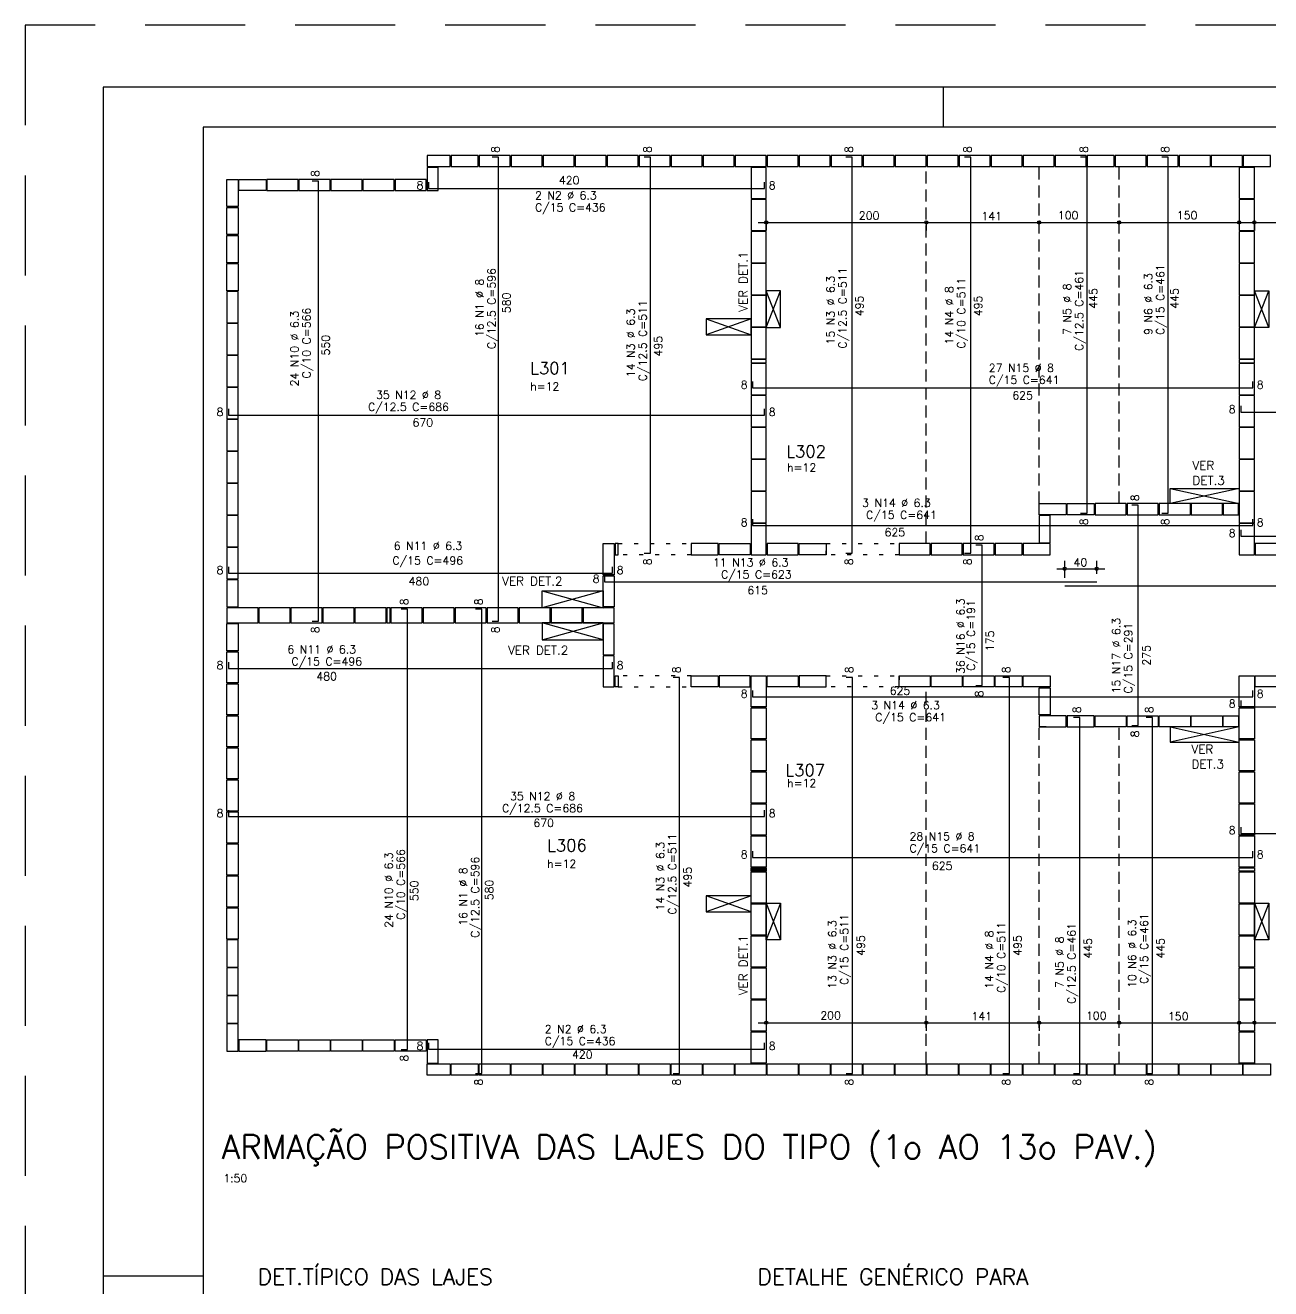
# Model space of a CAD drawing. Extents: x -1.9 to 86, y -1.6 to 60.9.
# Drawn here: x -1.95 to 29.18, y 29.38 to 60.95 of the extents above; entities that cross this region are included whole.
import ezdxf

# ---------------------------------------------------------------- set-up
doc = ezdxf.new("R2010")
doc.units = 0
doc.header["$MEASUREMENT"] = 0
for name, pattern in [('ESTILO_TQS_0001', [0.45, 0.3, -0.15]), ('ESTILO_TQS_0002', [0.4, 0.1, -0.3]), ('HIDDEN', [0.375, 0.25, -0.125])]:
    doc.linetypes.add(name, pattern=pattern)
doc.layers.get('0').update_dxf_attribs({"linetype": 'CONTINUOUS'})
doc.layers.get('Defpoints').update_dxf_attribs({"linetype": 'CONTINUOUS'})
for name, color, linetype in [('ARQ_FOLHA', 7, 'CONTINUOUS'), ('PENA_01', 1, 'CONTINUOUS'), ('PENA_02', 2, 'CONTINUOUS'), ('PENA_03', 3, 'CONTINUOUS'), ('PENA_05', 5, 'CONTINUOUS'), ('PENA_25', 210, 'CONTINUOUS')]:
    doc.layers.add(name, color=color, linetype=linetype)
doc.styles.get("Standard").update_dxf_attribs({"font": 'ROMANS.SHX'})

# ---------------------------------------------------------------- blocks, each defined once
blk = doc.blocks.new('FOLHA A1 - 841 X 594')
at = {"layer": 'ARQ_FOLHA', "color": 1}
for p, q in [((-631, 584), (-631, 594)), ((-816, 297), (-841, 297))]:
    blk.add_line(p, q, dxfattribs=at)
for points in [[(-841, 0), (0, 0), (0, 594), (-841, 594)], [(-816, 10), (-10, 10), (-10, 584), (-816, 584)]]:
    blk.add_lwpolyline(points, close=True, dxfattribs=at)
at = {"layer": 'Defpoints', "color": 8, "linetype": 'HIDDEN', "ltscale": 100}
blk.add_lwpolyline([(-860.5, 609.5), (-860.5, -15.5), (19.5, -15.5), (19.5, 609.5)], close=True, dxfattribs=at)
blk = doc.blocks.new('*U24')
blk.add_blockref('FOLHA A1 - 841 X 594', (0, 0))

msp = doc.modelspace()

# ---------------------------------------------------------------- linework, layer by layer
at = {"layer": 'PENA_01', "linetype": 'ESTILO_TQS_0001'}
for p, q in [((20.572, 47.996), (20.572, 57.416)), ((23.392, 48.996), (23.392, 57.416)), ((25.392, 48.996), (25.392, 57.416)), ((20.572, 34.996), (20.572, 44.416)), ((23.392, 34.996), (23.392, 43.416)), ((25.392, 34.996), (25.392, 43.416))]:
    msp.add_line(p, q, dxfattribs=at)
at = {"layer": 'PENA_01', "linetype": 'Continuous'}
for p, q in [((23.392, 56.207), (23.392, 56.222)), ((23.392, 56.207), (23.392, 56.222)), ((25.392, 56.151), (25.392, 56.222)), ((25.392, 56.151), (25.392, 56.222)), ((16.372, 56.022), (20.772, 56.022)), ((16.572, 56.006), (16.572, 55.822)), ((20.372, 56.022), (23.592, 56.022)), ((20.572, 55.983), (20.572, 55.822)), ((20.572, 55.983), (20.572, 55.822)), ((23.192, 56.022), (25.592, 56.022)), ((25.192, 56.022), (28.592, 56.022)), ((28.392, 56.006), (28.392, 55.822)), ((28.572, 56.022), (33.972, 56.022)), ((28.772, 56.006), (28.772, 55.822)), ((16.932, 53.396), (16.572, 54.316)), ((16.572, 53.396), (16.932, 54.316)), ((29.132, 53.396), (28.772, 54.316)), ((28.772, 53.396), (29.132, 54.316)), ((16.192, 53.616), (15.072, 53.216)), ((15.072, 53.616), (16.192, 53.216)), ((28.392, 49.376), (26.672, 48.996)), ((26.672, 49.376), (28.392, 48.996)), ((23.832, 47.369), (25.032, 47.369)), ((24.032, 47.139), (24.032, 47.569)), ((24.832, 47.239), (24.832, 47.569)), ((12.492, 46.816), (10.972, 46.396)), ((10.972, 46.816), (12.492, 46.396)), ((12.492, 45.596), (10.972, 46.016)), ((10.972, 45.596), (12.492, 46.016)), ((28.392, 43.416), (26.672, 43.036)), ((26.672, 43.416), (28.392, 43.036)), ((16.192, 39.196), (15.072, 38.796)), ((16.192, 38.796), (15.072, 39.196)), ((16.932, 39.016), (16.572, 38.096)), ((16.572, 39.016), (16.932, 38.096)), ((29.132, 39.016), (28.772, 38.096)), ((28.772, 39.016), (29.132, 38.096)), ((28.772, 36.396), (28.772, 35.827)), ((16.372, 36.027), (20.772, 36.027)), ((16.572, 36.006), (16.572, 35.827)), ((20.372, 36.027), (23.592, 36.027)), ((23.192, 36.027), (25.592, 36.027)), ((25.192, 36.027), (28.592, 36.027)), ((25.392, 36.199), (25.392, 36.227)), ((25.392, 36.199), (25.392, 36.227)), ((28.392, 36.006), (28.392, 35.827)), ((28.572, 36.027), (33.972, 36.027)), ((20.572, 35.985), (20.572, 35.827)), ((20.572, 35.985), (20.572, 35.827)), ((23.392, 35.976), (23.392, 35.827)), ((23.392, 35.976), (23.392, 35.827))]:
    msp.add_line(p, q, dxfattribs=at)
for points in [[(8.092, 57.416), (8.672, 57.416), (8.672, 57.696), (8.092, 57.696), (8.092, 57.416)], [(8.692, 57.416), (9.372, 57.416), (9.372, 57.696), (8.692, 57.696), (8.692, 57.416)], [(9.392, 57.416), (10.172, 57.416), (10.172, 57.696), (9.392, 57.696), (9.392, 57.416)], [(10.192, 57.416), (10.972, 57.416), (10.972, 57.696), (10.192, 57.696), (10.192, 57.416)], [(10.992, 57.416), (11.772, 57.416), (11.772, 57.696), (10.992, 57.696), (10.992, 57.416)], [(11.792, 57.416), (12.572, 57.416), (12.572, 57.696), (11.792, 57.696), (11.792, 57.416)], [(12.592, 57.416), (13.372, 57.416), (13.372, 57.696), (12.592, 57.696), (12.592, 57.416)], [(13.392, 57.416), (14.172, 57.416), (14.172, 57.696), (13.392, 57.696), (13.392, 57.416)], [(14.192, 57.416), (14.972, 57.416), (14.972, 57.696), (14.192, 57.696), (14.192, 57.416)], [(14.992, 57.416), (15.772, 57.416), (15.772, 57.696), (14.992, 57.696), (14.992, 57.416)], [(15.792, 57.416), (16.572, 57.416), (16.572, 57.696), (15.792, 57.696), (15.792, 57.416)], [(16.592, 57.416), (17.372, 57.416), (17.372, 57.696), (16.592, 57.696), (16.592, 57.416)], [(17.392, 57.416), (18.172, 57.416), (18.172, 57.696), (17.392, 57.696), (17.392, 57.416)], [(18.192, 57.416), (18.972, 57.416), (18.972, 57.696), (18.192, 57.696), (18.192, 57.416)], [(18.992, 57.416), (19.772, 57.416), (19.772, 57.696), (18.992, 57.696), (18.992, 57.416)], [(19.792, 57.416), (20.572, 57.416), (20.572, 57.696), (19.792, 57.696), (19.792, 57.416)], [(20.592, 57.416), (21.372, 57.416), (21.372, 57.696), (20.592, 57.696), (20.592, 57.416)], [(21.392, 57.416), (22.172, 57.416), (22.172, 57.696), (21.392, 57.696), (21.392, 57.416)], [(22.192, 57.416), (22.972, 57.416), (22.972, 57.696), (22.192, 57.696), (22.192, 57.416)], [(22.992, 57.416), (23.772, 57.416), (23.772, 57.696), (22.992, 57.696), (22.992, 57.416)], [(23.792, 57.416), (24.572, 57.416), (24.572, 57.696), (23.792, 57.696), (23.792, 57.416)], [(24.592, 57.416), (25.272, 57.416), (25.272, 57.696), (24.592, 57.696), (24.592, 57.416)], [(25.292, 57.416), (26.072, 57.416), (26.072, 57.696), (25.292, 57.696), (25.292, 57.416)], [(26.092, 57.416), (26.872, 57.416), (26.872, 57.696), (26.092, 57.696), (26.092, 57.416)], [(26.892, 57.416), (27.672, 57.416), (27.672, 57.696), (26.892, 57.696), (26.892, 57.416)], [(27.692, 57.416), (28.472, 57.416), (28.472, 57.696), (27.692, 57.696), (27.692, 57.416)], [(28.492, 57.416), (29.172, 57.416), (29.172, 57.696), (28.492, 57.696), (28.492, 57.416)], [(8.092, 57.396), (8.092, 56.816), (8.372, 56.816), (8.372, 57.396), (8.092, 57.396)], [(16.192, 57.396), (16.192, 56.616), (16.572, 56.616), (16.572, 57.396), (16.192, 57.396)], [(28.392, 57.396), (28.392, 56.616), (28.772, 56.616), (28.772, 57.396), (28.392, 57.396)], [(3.372, 57.096), (3.372, 56.416), (3.092, 56.416), (3.092, 57.096), (3.372, 57.096)], [(4.072, 56.816), (3.392, 56.816), (3.392, 57.096), (4.072, 57.096), (4.072, 56.816)], [(4.092, 56.816), (4.872, 56.816), (4.872, 57.096), (4.092, 57.096), (4.092, 56.816)], [(4.892, 56.816), (5.672, 56.816), (5.672, 57.096), (4.892, 57.096), (4.892, 56.816)], [(5.692, 56.816), (6.472, 56.816), (6.472, 57.096), (5.692, 57.096), (5.692, 56.816)], [(6.492, 56.816), (7.272, 56.816), (7.272, 57.096), (6.492, 57.096), (6.492, 56.816)], [(7.292, 56.816), (8.072, 56.816), (8.072, 57.096), (7.292, 57.096), (7.292, 56.816)], [(16.192, 56.596), (16.192, 55.816), (16.572, 55.816), (16.572, 56.596), (16.192, 56.596)], [(28.392, 56.596), (28.392, 55.816), (28.772, 55.816), (28.772, 56.596), (28.392, 56.596)], [(3.372, 56.396), (3.372, 55.716), (3.092, 55.716), (3.092, 56.396), (3.372, 56.396)], [(3.372, 55.696), (3.372, 55.016), (3.092, 55.016), (3.092, 55.696), (3.372, 55.696)], [(16.192, 55.796), (16.192, 55.016), (16.572, 55.016), (16.572, 55.796), (16.192, 55.796)], [(28.392, 55.796), (28.392, 55.016), (28.772, 55.016), (28.772, 55.796), (28.392, 55.796)], [(3.372, 54.996), (3.372, 54.316), (3.092, 54.316), (3.092, 54.996), (3.372, 54.996)], [(16.192, 54.996), (16.192, 54.216), (16.572, 54.216), (16.572, 54.996), (16.192, 54.996)], [(28.392, 54.996), (28.392, 54.216), (28.772, 54.216), (28.772, 54.996), (28.392, 54.996)], [(3.092, 54.296), (3.092, 53.516), (3.372, 53.516), (3.372, 54.296), (3.092, 54.296)], [(16.572, 53.396), (16.932, 53.396), (16.932, 54.316), (16.572, 54.316), (16.572, 53.396)], [(28.772, 54.316), (29.132, 54.316), (29.132, 53.396), (28.772, 53.396), (28.772, 54.316)], [(16.192, 54.196), (16.192, 53.416), (16.572, 53.416), (16.572, 54.196), (16.192, 54.196)], [(28.392, 54.196), (28.392, 53.416), (28.772, 53.416), (28.772, 54.196), (28.392, 54.196)], [(3.092, 53.496), (3.092, 52.716), (3.372, 52.716), (3.372, 53.496), (3.092, 53.496)], [(15.072, 53.616), (15.072, 53.216), (16.192, 53.216), (16.192, 53.616), (15.072, 53.616)], [(16.192, 53.396), (16.192, 52.616), (16.572, 52.616), (16.572, 53.396), (16.192, 53.396)], [(28.392, 53.396), (28.392, 52.616), (28.772, 52.616), (28.772, 53.396), (28.392, 53.396)], [(3.092, 52.696), (3.092, 51.916), (3.372, 51.916), (3.372, 52.696), (3.092, 52.696)], [(16.572, 52.516), (16.572, 52.596), (16.192, 52.596), (16.192, 52.516), (16.572, 52.516)], [(16.192, 52.496), (16.192, 51.716), (16.572, 51.716), (16.572, 52.496), (16.192, 52.496)], [(28.772, 52.516), (28.772, 52.596), (28.392, 52.596), (28.392, 52.516), (28.772, 52.516)], [(28.392, 52.496), (28.392, 51.716), (28.772, 51.716), (28.772, 52.496), (28.392, 52.496)], [(3.092, 51.896), (3.092, 51.116), (3.372, 51.116), (3.372, 51.896), (3.092, 51.896)], [(16.192, 51.696), (16.192, 50.916), (16.572, 50.916), (16.572, 51.696), (16.192, 51.696)], [(28.392, 51.696), (28.392, 50.916), (28.772, 50.916), (28.772, 51.696), (28.392, 51.696)], [(3.092, 51.096), (3.092, 50.316), (3.372, 50.316), (3.372, 51.096), (3.092, 51.096)], [(16.192, 50.896), (16.192, 50.116), (16.572, 50.116), (16.572, 50.896), (16.192, 50.896)], [(28.392, 50.896), (28.392, 50.116), (28.772, 50.116), (28.772, 50.896), (28.392, 50.896)], [(3.092, 50.296), (3.092, 49.516), (3.372, 49.516), (3.372, 50.296), (3.092, 50.296)], [(16.192, 50.096), (16.192, 49.316), (16.572, 49.316), (16.572, 50.096), (16.192, 50.096)], [(28.392, 50.096), (28.392, 49.316), (28.772, 49.316), (28.772, 50.096), (28.392, 50.096)], [(3.092, 49.496), (3.092, 48.716), (3.372, 48.716), (3.372, 49.496), (3.092, 49.496)], [(16.192, 49.296), (16.192, 48.516), (16.572, 48.516), (16.572, 49.296), (16.192, 49.296)], [(26.672, 48.996), (26.672, 49.376), (28.392, 49.376), (28.392, 48.996), (26.672, 48.996)], [(28.392, 49.296), (28.392, 48.516), (28.772, 48.516), (28.772, 49.296), (28.392, 49.296)], [(23.392, 48.996), (24.072, 48.996), (24.072, 48.716), (23.392, 48.716), (23.392, 48.996)], [(24.092, 48.996), (24.772, 48.996), (24.772, 48.716), (24.092, 48.716), (24.092, 48.996)], [(25.572, 48.996), (24.792, 48.996), (24.792, 48.716), (25.572, 48.716), (25.572, 48.996)], [(26.372, 48.996), (25.592, 48.996), (25.592, 48.716), (26.372, 48.716), (26.372, 48.996)], [(27.172, 48.996), (26.392, 48.996), (26.392, 48.716), (27.172, 48.716), (27.172, 48.996)], [(27.972, 48.996), (27.192, 48.996), (27.192, 48.716), (27.972, 48.716), (27.972, 48.996)], [(27.992, 48.716), (28.372, 48.716), (28.372, 48.996), (27.992, 48.996), (27.992, 48.716)], [(3.092, 48.696), (3.092, 47.916), (3.372, 47.916), (3.372, 48.696), (3.092, 48.696)], [(23.392, 48.696), (23.392, 48.016), (23.672, 48.016), (23.672, 48.696), (23.392, 48.696)], [(16.192, 48.496), (16.192, 47.716), (16.572, 47.716), (16.572, 48.496), (16.192, 48.496)], [(28.392, 48.496), (28.392, 47.716), (28.772, 47.716), (28.772, 48.496), (28.392, 48.496)], [(12.492, 47.216), (12.492, 47.996), (12.772, 47.996), (12.772, 47.216), (12.492, 47.216)], [(12.792, 47.716), (12.872, 47.716), (12.872, 47.996), (12.792, 47.996), (12.792, 47.716)], [(15.372, 47.996), (14.692, 47.996), (14.692, 47.716), (15.372, 47.716), (15.372, 47.996)], [(15.392, 47.996), (16.172, 47.996), (16.172, 47.716), (15.392, 47.716), (15.392, 47.996)], [(17.372, 47.996), (16.592, 47.996), (16.592, 47.716), (17.372, 47.716), (17.372, 47.996)], [(17.392, 47.996), (18.072, 47.996), (18.072, 47.716), (17.392, 47.716), (17.392, 47.996)], [(20.672, 47.996), (19.892, 47.996), (19.892, 47.716), (20.672, 47.716), (20.672, 47.996)], [(21.472, 47.996), (20.692, 47.996), (20.692, 47.716), (21.472, 47.716), (21.472, 47.996)], [(22.272, 47.996), (21.492, 47.996), (21.492, 47.716), (22.272, 47.716), (22.272, 47.996)], [(22.972, 47.996), (22.292, 47.996), (22.292, 47.716), (22.972, 47.716), (22.972, 47.996)], [(23.672, 47.996), (22.992, 47.996), (22.992, 47.716), (23.672, 47.716), (23.672, 47.996)], [(29.572, 47.996), (28.792, 47.996), (28.792, 47.716), (29.572, 47.716), (29.572, 47.996)], [(3.092, 47.896), (3.092, 47.116), (3.372, 47.116), (3.372, 47.896), (3.092, 47.896)], [(3.092, 47.096), (3.092, 46.416), (3.372, 46.416), (3.372, 47.096), (3.092, 47.096)], [(12.492, 46.416), (12.492, 47.196), (12.772, 47.196), (12.772, 46.416), (12.492, 46.416)], [(10.972, 46.396), (10.972, 46.816), (12.492, 46.816), (12.492, 46.396), (10.972, 46.396)], [(3.092, 46.016), (3.872, 46.016), (3.872, 46.396), (3.092, 46.396), (3.092, 46.016)], [(3.892, 46.016), (4.672, 46.016), (4.672, 46.396), (3.892, 46.396), (3.892, 46.016)], [(4.692, 46.016), (5.472, 46.016), (5.472, 46.396), (4.692, 46.396), (4.692, 46.016)], [(5.492, 46.016), (6.272, 46.016), (6.272, 46.396), (5.492, 46.396), (5.492, 46.016)], [(6.292, 46.016), (7.072, 46.016), (7.072, 46.396), (6.292, 46.396), (6.292, 46.016)], [(7.172, 46.396), (7.092, 46.396), (7.092, 46.016), (7.172, 46.016), (7.172, 46.396)], [(7.192, 46.016), (7.972, 46.016), (7.972, 46.396), (7.192, 46.396), (7.192, 46.016)], [(7.992, 46.016), (8.772, 46.016), (8.772, 46.396), (7.992, 46.396), (7.992, 46.016)], [(8.792, 46.016), (9.572, 46.016), (9.572, 46.396), (8.792, 46.396), (8.792, 46.016)], [(9.592, 46.016), (10.372, 46.016), (10.372, 46.396), (9.592, 46.396), (9.592, 46.016)], [(10.392, 46.016), (11.172, 46.016), (11.172, 46.396), (10.392, 46.396), (10.392, 46.016)], [(11.192, 46.016), (11.972, 46.016), (11.972, 46.396), (11.192, 46.396), (11.192, 46.016)], [(11.992, 46.016), (12.772, 46.016), (12.772, 46.396), (11.992, 46.396), (11.992, 46.016)], [(3.092, 45.317), (3.092, 45.997), (3.372, 45.997), (3.372, 45.317), (3.092, 45.317)], [(10.972, 46.016), (10.972, 45.596), (12.492, 45.596), (12.492, 46.016), (10.972, 46.016)], [(12.492, 45.996), (12.492, 45.216), (12.772, 45.216), (12.772, 45.996), (12.492, 45.996)], [(3.092, 44.516), (3.092, 45.296), (3.372, 45.296), (3.372, 44.516), (3.092, 44.516)], [(12.492, 45.196), (12.492, 44.416), (12.772, 44.416), (12.772, 45.196), (12.492, 45.196)], [(12.792, 44.696), (12.872, 44.696), (12.872, 44.416), (12.792, 44.416), (12.792, 44.696)], [(15.372, 44.416), (14.692, 44.416), (14.692, 44.696), (15.372, 44.696), (15.372, 44.416)], [(15.392, 44.416), (16.172, 44.416), (16.172, 44.696), (15.392, 44.696), (15.392, 44.416)], [(16.192, 43.916), (16.192, 44.696), (16.572, 44.696), (16.572, 43.916), (16.192, 43.916)], [(17.372, 44.416), (16.592, 44.416), (16.592, 44.696), (17.372, 44.696), (17.372, 44.416)], [(17.392, 44.416), (18.072, 44.416), (18.072, 44.696), (17.392, 44.696), (17.392, 44.416)], [(20.672, 44.416), (19.892, 44.416), (19.892, 44.696), (20.672, 44.696), (20.672, 44.416)], [(21.472, 44.416), (20.692, 44.416), (20.692, 44.696), (21.472, 44.696), (21.472, 44.416)], [(22.272, 44.416), (21.492, 44.416), (21.492, 44.696), (22.272, 44.696), (22.272, 44.416)], [(22.972, 44.416), (22.292, 44.416), (22.292, 44.696), (22.972, 44.696), (22.972, 44.416)], [(23.672, 44.416), (22.992, 44.416), (22.992, 44.696), (23.672, 44.696), (23.672, 44.416)], [(28.392, 43.916), (28.392, 44.696), (28.772, 44.696), (28.772, 43.916), (28.392, 43.916)], [(29.572, 44.416), (28.792, 44.416), (28.792, 44.696), (29.572, 44.696), (29.572, 44.416)], [(3.092, 43.716), (3.092, 44.496), (3.372, 44.496), (3.372, 43.716), (3.092, 43.716)], [(23.392, 43.716), (23.392, 44.396), (23.672, 44.396), (23.672, 43.716), (23.392, 43.716)], [(16.192, 43.116), (16.192, 43.896), (16.572, 43.896), (16.572, 43.116), (16.192, 43.116)], [(28.392, 43.116), (28.392, 43.896), (28.772, 43.896), (28.772, 43.116), (28.392, 43.116)], [(3.092, 42.916), (3.092, 43.696), (3.372, 43.696), (3.372, 42.916), (3.092, 42.916)], [(23.392, 43.416), (24.072, 43.416), (24.072, 43.696), (23.392, 43.696), (23.392, 43.416)], [(24.092, 43.416), (24.772, 43.416), (24.772, 43.696), (24.092, 43.696), (24.092, 43.416)], [(25.572, 43.416), (24.792, 43.416), (24.792, 43.696), (25.572, 43.696), (25.572, 43.416)], [(26.372, 43.416), (25.592, 43.416), (25.592, 43.696), (26.372, 43.696), (26.372, 43.416)], [(27.172, 43.416), (26.392, 43.416), (26.392, 43.696), (27.172, 43.696), (27.172, 43.416)], [(27.972, 43.416), (27.192, 43.416), (27.192, 43.696), (27.972, 43.696), (27.972, 43.416)], [(27.992, 43.696), (28.372, 43.696), (28.372, 43.416), (27.992, 43.416), (27.992, 43.696)], [(26.672, 43.416), (26.672, 43.036), (28.392, 43.036), (28.392, 43.416), (26.672, 43.416)], [(16.192, 42.316), (16.192, 43.096), (16.572, 43.096), (16.572, 42.316), (16.192, 42.316)], [(28.392, 42.316), (28.392, 43.096), (28.772, 43.096), (28.772, 42.316), (28.392, 42.316)], [(3.092, 42.116), (3.092, 42.896), (3.372, 42.896), (3.372, 42.116), (3.092, 42.116)], [(3.092, 41.316), (3.092, 42.096), (3.372, 42.096), (3.372, 41.316), (3.092, 41.316)], [(16.192, 41.516), (16.192, 42.296), (16.572, 42.296), (16.572, 41.516), (16.192, 41.516)], [(28.392, 41.516), (28.392, 42.296), (28.772, 42.296), (28.772, 41.516), (28.392, 41.516)], [(16.192, 40.716), (16.192, 41.496), (16.572, 41.496), (16.572, 40.716), (16.192, 40.716)], [(28.392, 40.716), (28.392, 41.496), (28.772, 41.496), (28.772, 40.716), (28.392, 40.716)], [(3.092, 40.516), (3.092, 41.296), (3.372, 41.296), (3.372, 40.516), (3.092, 40.516)], [(3.092, 39.716), (3.092, 40.496), (3.372, 40.496), (3.372, 39.716), (3.092, 39.716)], [(16.192, 39.916), (16.192, 40.696), (16.572, 40.696), (16.572, 39.916), (16.192, 39.916)], [(28.392, 39.916), (28.392, 40.696), (28.772, 40.696), (28.772, 39.916), (28.392, 39.916)], [(16.572, 39.896), (16.572, 39.816), (16.192, 39.816), (16.192, 39.896), (16.572, 39.896)], [(16.192, 39.016), (16.192, 39.796), (16.572, 39.796), (16.572, 39.016), (16.192, 39.016)], [(28.772, 39.896), (28.772, 39.816), (28.392, 39.816), (28.392, 39.896), (28.772, 39.896)], [(28.392, 39.016), (28.392, 39.796), (28.772, 39.796), (28.772, 39.016), (28.392, 39.016)], [(3.092, 38.916), (3.092, 39.696), (3.372, 39.696), (3.372, 38.916), (3.092, 38.916)], [(15.072, 39.196), (15.072, 38.796), (16.192, 38.796), (16.192, 39.196), (15.072, 39.196)], [(3.092, 38.116), (3.092, 38.896), (3.372, 38.896), (3.372, 38.116), (3.092, 38.116)], [(16.192, 38.216), (16.192, 38.996), (16.572, 38.996), (16.572, 38.216), (16.192, 38.216)], [(16.572, 39.016), (16.932, 39.016), (16.932, 38.096), (16.572, 38.096), (16.572, 39.016)], [(28.392, 38.216), (28.392, 38.996), (28.772, 38.996), (28.772, 38.216), (28.392, 38.216)], [(28.772, 39.016), (29.132, 39.016), (29.132, 38.096), (28.772, 38.096), (28.772, 39.016)], [(16.192, 37.416), (16.192, 38.196), (16.572, 38.196), (16.572, 37.416), (16.192, 37.416)], [(28.392, 37.416), (28.392, 38.196), (28.772, 38.196), (28.772, 37.416), (28.392, 37.416)], [(3.372, 37.416), (3.372, 38.096), (3.092, 38.096), (3.092, 37.416), (3.372, 37.416)], [(3.372, 36.716), (3.372, 37.396), (3.092, 37.396), (3.092, 36.716), (3.372, 36.716)], [(16.192, 36.616), (16.192, 37.396), (16.572, 37.396), (16.572, 36.616), (16.192, 36.616)], [(28.392, 36.616), (28.392, 37.396), (28.772, 37.396), (28.772, 36.616), (28.392, 36.616)], [(3.372, 36.016), (3.372, 36.696), (3.092, 36.696), (3.092, 36.016), (3.372, 36.016)], [(16.192, 35.816), (16.192, 36.596), (16.572, 36.596), (16.572, 35.816), (16.192, 35.816)], [(28.392, 35.816), (28.392, 36.596), (28.772, 36.596), (28.772, 35.816), (28.392, 35.816)], [(3.372, 35.316), (3.372, 35.996), (3.092, 35.996), (3.092, 35.316), (3.372, 35.316)], [(16.192, 35.016), (16.192, 35.796), (16.572, 35.796), (16.572, 35.016), (16.192, 35.016)], [(28.392, 35.016), (28.392, 35.796), (28.772, 35.796), (28.772, 35.016), (28.392, 35.016)], [(4.072, 35.596), (3.392, 35.596), (3.392, 35.316), (4.072, 35.316), (4.072, 35.596)], [(4.092, 35.596), (4.872, 35.596), (4.872, 35.316), (4.092, 35.316), (4.092, 35.596)], [(4.892, 35.596), (5.672, 35.596), (5.672, 35.316), (4.892, 35.316), (4.892, 35.596)], [(5.692, 35.596), (6.472, 35.596), (6.472, 35.316), (5.692, 35.316), (5.692, 35.596)], [(6.492, 35.596), (7.272, 35.596), (7.272, 35.316), (6.492, 35.316), (6.492, 35.596)], [(7.292, 35.596), (8.072, 35.596), (8.072, 35.316), (7.292, 35.316), (7.292, 35.596)], [(8.092, 35.597), (8.092, 35.017), (8.372, 35.017), (8.372, 35.597), (8.092, 35.597)], [(8.092, 34.996), (8.672, 34.996), (8.672, 34.716), (8.092, 34.716), (8.092, 34.996)], [(8.692, 34.996), (9.372, 34.996), (9.372, 34.716), (8.692, 34.716), (8.692, 34.996)], [(9.392, 34.996), (10.172, 34.996), (10.172, 34.716), (9.392, 34.716), (9.392, 34.996)], [(10.192, 34.996), (10.972, 34.996), (10.972, 34.716), (10.192, 34.716), (10.192, 34.996)], [(10.992, 34.996), (11.772, 34.996), (11.772, 34.716), (10.992, 34.716), (10.992, 34.996)], [(11.792, 34.996), (12.572, 34.996), (12.572, 34.716), (11.792, 34.716), (11.792, 34.996)], [(12.592, 34.996), (13.372, 34.996), (13.372, 34.716), (12.592, 34.716), (12.592, 34.996)], [(13.392, 34.996), (14.172, 34.996), (14.172, 34.716), (13.392, 34.716), (13.392, 34.996)], [(14.192, 34.996), (14.972, 34.996), (14.972, 34.716), (14.192, 34.716), (14.192, 34.996)], [(14.992, 34.996), (15.772, 34.996), (15.772, 34.716), (14.992, 34.716), (14.992, 34.996)], [(15.792, 34.996), (16.572, 34.996), (16.572, 34.716), (15.792, 34.716), (15.792, 34.996)], [(16.592, 34.996), (17.372, 34.996), (17.372, 34.716), (16.592, 34.716), (16.592, 34.996)], [(17.392, 34.996), (18.172, 34.996), (18.172, 34.716), (17.392, 34.716), (17.392, 34.996)], [(18.192, 34.996), (18.972, 34.996), (18.972, 34.716), (18.192, 34.716), (18.192, 34.996)], [(18.992, 34.996), (19.772, 34.996), (19.772, 34.716), (18.992, 34.716), (18.992, 34.996)], [(19.792, 34.996), (20.572, 34.996), (20.572, 34.716), (19.792, 34.716), (19.792, 34.996)], [(20.592, 34.996), (21.372, 34.996), (21.372, 34.716), (20.592, 34.716), (20.592, 34.996)], [(21.392, 34.996), (22.172, 34.996), (22.172, 34.716), (21.392, 34.716), (21.392, 34.996)], [(22.192, 34.996), (22.972, 34.996), (22.972, 34.716), (22.192, 34.716), (22.192, 34.996)], [(22.992, 34.996), (23.772, 34.996), (23.772, 34.716), (22.992, 34.716), (22.992, 34.996)], [(23.792, 34.996), (24.572, 34.996), (24.572, 34.716), (23.792, 34.716), (23.792, 34.996)], [(24.592, 34.996), (25.272, 34.996), (25.272, 34.716), (24.592, 34.716), (24.592, 34.996)], [(25.292, 34.996), (26.072, 34.996), (26.072, 34.716), (25.292, 34.716), (25.292, 34.996)], [(26.092, 34.996), (26.872, 34.996), (26.872, 34.716), (26.092, 34.716), (26.092, 34.996)], [(26.892, 34.996), (27.672, 34.996), (27.672, 34.716), (26.892, 34.716), (26.892, 34.996)], [(27.692, 34.996), (28.472, 34.996), (28.472, 34.716), (27.692, 34.716), (27.692, 34.996)], [(28.492, 34.996), (29.172, 34.996), (29.172, 34.716), (28.492, 34.716), (28.492, 34.996)]]:
    msp.add_lwpolyline(points, dxfattribs=at)
at = {"layer": 'PENA_02', "linetype": 'Continuous'}
for centre, radius in [((16.572, 56.022), 0.04), ((16.572, 56.022), 0.02), ((20.572, 56.022), 0.04), ((20.572, 56.022), 0.04), ((20.572, 56.022), 0.02), ((20.572, 56.022), 0.02), ((23.392, 56.022), 0.04), ((23.392, 56.022), 0.04), ((23.392, 56.022), 0.02), ((23.392, 56.022), 0.02), ((25.392, 56.022), 0.04), ((25.392, 56.022), 0.04), ((25.392, 56.022), 0.02), ((25.392, 56.022), 0.02), ((28.392, 56.022), 0.04), ((28.392, 56.022), 0.02), ((28.772, 56.022), 0.04), ((28.772, 56.022), 0.02), ((24.032, 47.369), 0.04), ((24.032, 47.369), 0.02), ((24.832, 47.369), 0.04), ((24.832, 47.369), 0.02), ((16.572, 36.027), 0.04), ((16.572, 36.027), 0.02), ((20.572, 36.027), 0.04), ((20.572, 36.027), 0.04), ((20.572, 36.027), 0.02), ((20.572, 36.027), 0.02), ((23.392, 36.027), 0.04), ((23.392, 36.027), 0.04), ((23.392, 36.027), 0.02), ((23.392, 36.027), 0.02), ((25.392, 36.027), 0.04), ((25.392, 36.027), 0.04), ((25.392, 36.027), 0.02), ((25.392, 36.027), 0.02), ((28.392, 36.027), 0.04), ((28.392, 36.027), 0.02), ((28.772, 36.027), 0.04), ((28.772, 36.027), 0.02)]:
    msp.add_circle(centre, radius, dxfattribs=at)
at = {"layer": 'PENA_03', "linetype": 'Continuous'}
for p, q in [((16.572, 56.206), (16.572, 56.206)), ((28.392, 56.206), (28.392, 56.206)), ((28.772, 56.206), (28.772, 56.206)), ((20.572, 56.183), (20.572, 56.183)), ((20.572, 56.183), (20.572, 56.183)), ((23.392, 56.007), (23.392, 56.007)), ((23.392, 56.007), (23.392, 56.007)), ((25.392, 55.951), (25.392, 55.951)), ((25.392, 55.951), (25.392, 55.951)), ((26.492, 48.996), (26.492, 48.996)), ((24.832, 47.039), (24.832, 47.039)), ((24.032, 46.939), (24.032, 46.939)), ((10.792, 46.016), (10.792, 46.016)), ((23.572, 43.416), (23.392, 43.416)), ((26.492, 43.416), (26.492, 43.416)), ((26.672, 43.416), (26.492, 43.416)), ((28.772, 36.596), (28.772, 36.596)), ((16.572, 36.206), (16.572, 36.206)), ((20.572, 36.185), (20.572, 36.185)), ((20.572, 36.185), (20.572, 36.185)), ((23.392, 36.176), (23.392, 36.176)), ((23.392, 36.176), (23.392, 36.176)), ((25.392, 35.999), (25.392, 35.999)), ((25.392, 35.999), (25.392, 35.999)), ((28.392, 36.206), (28.392, 36.206))]:
    msp.add_line(p, q, dxfattribs=at)
at = {"layer": 'PENA_03', "linetype": 'ESTILO_TQS_0002'}
for points in [[(12.872, 47.996), (14.692, 47.996), (14.692, 47.716), (12.872, 47.716), (12.872, 47.996)], [(18.072, 47.996), (19.892, 47.996), (19.892, 47.716), (18.072, 47.716), (18.072, 47.996)], [(12.872, 44.416), (14.692, 44.416), (14.692, 44.696), (12.872, 44.696), (12.872, 44.416)], [(18.072, 44.696), (19.892, 44.696), (19.892, 44.416), (18.072, 44.416), (18.072, 44.696)]]:
    msp.add_lwpolyline(points, dxfattribs=at)
at = {"layer": 'PENA_05', "linetype": 'Continuous'}
for p, q in [((9.882, 57.656), (9.722, 57.656)), ((9.882, 46.056), (9.882, 57.656)), ((13.682, 57.656), (13.522, 57.656)), ((13.682, 47.756), (13.682, 57.656)), ((18.717, 57.656), (18.557, 57.656)), ((18.717, 47.756), (18.717, 57.656)), ((21.684, 57.656), (21.524, 57.656)), ((21.684, 47.756), (21.684, 57.656)), ((24.59, 57.656), (24.43, 57.656)), ((24.59, 48.756), (24.59, 57.656)), ((26.621, 57.656), (26.461, 57.656)), ((26.621, 48.756), (26.621, 57.656)), ((5.379, 57.056), (5.219, 57.056)), ((5.379, 46.056), (5.379, 57.056)), ((8.132, 57.028), (8.132, 56.868)), ((8.132, 56.868), (16.532, 56.868)), ((16.532, 56.868), (16.532, 57.028)), ((16.232, 52.046), (16.232, 51.886)), ((16.232, 51.886), (28.732, 51.886)), ((28.732, 51.886), (28.732, 52.046)), ((3.132, 51.366), (3.132, 51.206)), ((3.132, 51.206), (16.532, 51.206)), ((16.532, 51.206), (16.532, 51.366)), ((28.432, 51.437), (28.432, 51.277)), ((28.432, 51.277), (40.832, 51.277)), ((25.868, 48.956), (25.708, 48.956)), ((25.868, 43.456), (25.868, 48.956)), ((24.43, 48.756), (24.59, 48.756)), ((26.461, 48.756), (26.621, 48.756)), ((16.232, 48.608), (16.232, 48.448)), ((16.232, 48.448), (28.732, 48.448)), ((28.432, 48.342), (28.432, 48.182)), ((28.732, 48.448), (28.732, 48.608)), ((28.432, 48.182), (40.832, 48.182)), ((13.522, 47.756), (13.682, 47.756)), ((18.557, 47.756), (18.717, 47.756)), ((21.524, 47.756), (21.684, 47.756)), ((21.972, 47.956), (21.812, 47.956)), ((21.972, 44.456), (21.972, 47.956)), ((3.132, 47.417), (3.132, 47.257)), ((12.732, 47.257), (12.732, 47.417)), ((3.132, 47.257), (12.732, 47.257)), ((12.532, 47.199), (12.532, 47.039)), ((12.532, 47.039), (24.832, 47.039)), ((24.032, 46.939), (36.732, 46.939)), ((7.604, 46.356), (7.444, 46.356)), ((7.604, 35.356), (7.604, 46.356)), ((9.463, 46.356), (9.303, 46.356)), ((9.463, 34.756), (9.463, 46.356)), ((5.219, 46.056), (5.379, 46.056)), ((9.722, 46.056), (9.882, 46.056)), ((3.132, 45.039), (3.132, 44.879)), ((3.132, 44.879), (12.732, 44.879)), ((12.732, 44.879), (12.732, 45.039)), ((14.407, 44.656), (14.247, 44.656)), ((14.407, 34.756), (14.407, 44.656)), ((18.727, 44.656), (18.567, 44.656)), ((18.727, 34.756), (18.727, 44.656)), ((22.649, 44.656), (22.489, 44.656)), ((22.649, 34.756), (22.649, 44.656)), ((16.232, 44.326), (16.232, 44.166)), ((21.812, 44.456), (21.972, 44.456)), ((28.732, 44.166), (28.732, 44.326)), ((16.232, 44.166), (28.732, 44.166)), ((28.432, 44.079), (28.432, 43.919)), ((28.432, 43.919), (40.832, 43.919)), ((24.414, 43.656), (24.254, 43.656)), ((24.414, 34.756), (24.414, 43.656)), ((26.225, 43.656), (26.065, 43.656)), ((26.225, 34.756), (26.225, 43.656)), ((25.708, 43.456), (25.868, 43.456)), ((3.132, 41.339), (3.132, 41.179)), ((3.132, 41.179), (16.532, 41.179)), ((16.532, 41.179), (16.532, 41.339)), ((28.432, 40.916), (28.432, 40.756)), ((28.432, 40.756), (40.832, 40.756)), ((16.232, 40.312), (16.232, 40.152)), ((16.232, 40.152), (28.732, 40.152)), ((28.732, 40.152), (28.732, 40.312)), ((7.444, 35.356), (7.604, 35.356)), ((8.132, 35.528), (8.132, 35.368)), ((8.132, 35.368), (16.532, 35.368)), ((16.532, 35.368), (16.532, 35.528)), ((9.303, 34.756), (9.463, 34.756)), ((14.247, 34.756), (14.407, 34.756)), ((18.567, 34.756), (18.727, 34.756)), ((22.489, 34.756), (22.649, 34.756)), ((24.254, 34.756), (24.414, 34.756)), ((26.065, 34.756), (26.225, 34.756))]:
    msp.add_line(p, q, dxfattribs=at)
at = {"layer": 'PENA_25', "linetype": 'Continuous'}
msp.add_lwpolyline([(16.572, 39.896), (16.572, 39.816), (16.192, 39.816), (16.192, 39.896), (16.572, 39.896)], dxfattribs=at)
for points in [[(16.572, 39.896), (16.572, 39.816), (16.192, 39.816)], [(16.572, 39.896), (16.192, 39.816), (16.192, 39.896)], [(16.572, 39.896), (16.192, 39.896), (16.572, 39.896)]]:
    msp.add_solid(points, dxfattribs=at)

# ---------------------------------------------------------------- block references
at = {"xscale": 0.09999999999999938, "yscale": 0.09999999999999938, "zscale": 0.09999999999999938}
msp.add_blockref('*U24', (84.1, -0.002), dxfattribs=at)

# ---------------------------------------------------------------- texts
at = {"layer": 'PENA_03', "linetype": 'Continuous'}
for s, height, p in [('8', 0.2, (9.902, 57.756)), ('8', 0.2, (13.702, 57.756)), ('8', 0.2, (18.737, 57.756)), ('8', 0.2, (21.704, 57.756)), ('8', 0.2, (24.61, 57.756)), ('8', 0.2, (26.641, 57.756)), ('8', 0.2, (5.399, 57.156)), ('VER DET.1', 0.22, (16.105, 53.789)), ('C/12.5 C=596', 0.2, (9.807, 52.858)), ('15 N3 %%c 6.3', 0.2, (18.28, 52.971)), ('C/12.5 C=511', 0.2, (18.58, 52.871)), ('C/12.5 C=461', 0.2, (24.491, 52.81)), ('9 N6 %%c 6.3', 0.2, (26.221, 53.21)), ('C/15 C=461', 0.2, (26.521, 53.21)), ('16 N1 %%c 8', 0.2, (9.507, 53.158)), ('14 N4 %%c 8', 0.2, (21.246, 52.971)), ('C/10 C=511', 0.2, (21.546, 52.871)), ('7 N5 %%c 8', 0.2, (24.191, 53.21)), ('445', 0.2, (24.847, 53.866)), ('445', 0.2, (26.877, 53.866)), ('580', 0.2, (10.178, 53.755)), ('C/12.5 C=511', 0.2, (13.583, 52.055)), ('495', 0.2, (19.001, 53.678)), ('495', 0.2, (21.968, 53.678)), ('24 N10 %%c 6.3', 0.2, (4.88, 51.925)), ('C/10 C=566', 0.2, (5.18, 52.125)), ('14 N3 %%c 6.3', 0.2, (13.283, 52.155)), ('550', 0.2, (5.66, 52.697)), ('495', 0.2, (13.971, 52.671)), ('8', 0.2, (25.888, 49.056)), ('8', 0.2, (24.61, 48.456)), ('8', 0.2, (26.641, 48.456)), ('8', 0.2, (21.992, 48.056)), ('8', 0.2, (13.702, 47.456)), ('8', 0.2, (18.737, 47.456)), ('8', 0.2, (21.704, 47.456)), ('8', 0.2, (7.624, 46.456)), ('8', 0.2, (9.483, 46.456)), ('36 N16 %%c 6.3', 0.2, (21.53, 44.74)), ('C/15 C=191', 0.2, (21.789, 44.819)), ('15 N17 %%c 6.3', 0.2, (25.419, 44.254)), ('8', 0.2, (5.399, 45.756)), ('8', 0.2, (9.902, 45.756)), ('175', 0.2, (22.263, 45.31)), ('C/15 C=291', 0.2, (25.719, 44.254)), ('275', 0.2, (26.175, 44.949)), ('8', 0.2, (14.427, 44.756)), ('8', 0.2, (18.747, 44.756)), ('8', 0.2, (22.669, 44.756)), ('8', 0.2, (21.992, 44.156)), ('8', 0.2, (24.434, 43.756)), ('8', 0.2, (26.245, 43.756)), ('8', 0.2, (25.888, 43.156)), ('14 N3 %%c 6.3', 0.2, (14.023, 38.83)), ('C/12.5 C=511', 0.2, (14.323, 38.73)), ('24 N10 %%c 6.3', 0.2, (7.236, 38.398)), ('C/10 C=566', 0.2, (7.536, 38.598)), ('C/12.5 C=596', 0.2, (9.394, 38.15)), ('16 N1 %%c 8', 0.2, (9.094, 38.45)), ('495', 0.2, (14.707, 39.406)), ('550', 0.2, (7.872, 39.065)), ('580', 0.2, (9.748, 39.085)), ('13 N3 %%c 6.3', 0.2, (18.323, 36.873)), ('C/15 C=511', 0.2, (18.623, 36.973)), ('10 N6 %%c 6.3', 0.2, (25.814, 36.895)), ('C/15 C=461', 0.2, (26.114, 36.995)), ('14 N4 %%c 8', 0.2, (22.245, 36.873)), ('C/10 C=511', 0.2, (22.545, 36.773)), ('C/12.5 C=461', 0.2, (24.303, 36.495)), ('VER DET.1', 0.22, (16.106, 36.711)), ('495', 0.2, (19.034, 37.698)), ('495', 0.2, (22.955, 37.698)), ('7 N5 %%c 8', 0.2, (24.003, 36.895)), ('445', 0.2, (24.714, 37.629)), ('445', 0.2, (26.525, 37.629)), ('8', 0.2, (7.624, 35.056)), ('8', 0.2, (9.483, 34.456)), ('8', 0.2, (14.427, 34.456)), ('8', 0.2, (18.747, 34.456)), ('8', 0.2, (22.669, 34.456)), ('8', 0.2, (24.434, 34.456)), ('8', 0.2, (26.245, 34.456))]:
    msp.add_text(s, height=height, rotation=90, dxfattribs=at).set_placement(p)
for s, height, p in [('420', 0.2, (11.389, 56.975)), ('8', 0.2, (7.832, 56.848)), ('8', 0.2, (16.632, 56.848)), ('2 N2 %%c 6.3', 0.2, (10.791, 56.596)), ('C/15 C=436', 0.2, (10.791, 56.296)), ('200', 0.2, (18.886, 56.094)), ('141', 0.2, (21.95, 56.081)), ('100', 0.2, (23.86, 56.099)), ('150', 0.2, (26.835, 56.099)), ('L301', 0.3, (10.672, 52.232)), ('27 N15 %%c 8', 0.2, (22.134, 52.286)), ('C/15 C=641', 0.2, (22.134, 51.986)), ('35 N12 %%c 8', 0.2, (6.817, 51.612)), ('h=12', 0.2, (10.672, 51.824)), ('8', 0.2, (15.932, 51.866)), ('625', 0.2, (22.722, 51.6)), ('8', 0.2, (28.832, 51.866)), ('C/12.5 C=686', 0.2, (6.617, 51.312)), ('8', 0.2, (28.132, 51.257)), ('8', 0.2, (2.832, 51.186)), ('8', 0.2, (16.632, 51.186)), ('670', 0.2, (7.73, 50.923)), ('L302', 0.3, (17.073, 50.152)), ('h=12', 0.2, (17.093, 49.798)), ('VER ', 0.22, (27.223, 49.839)), ('DET.3', 0.22, (27.223, 49.465)), ('3 N14 %%c 6.3', 0.2, (18.969, 48.914)), ('8', 0.2, (15.932, 48.428)), ('C/15 C=641', 0.2, (19.069, 48.614)), ('8', 0.2, (28.832, 48.428)), ('625', 0.2, (19.529, 48.18)), ('8', 0.2, (28.132, 48.162)), ('6 N11 %%c 6.3', 0.2, (7.261, 47.841)), ('C/15 C=496', 0.2, (7.227, 47.474)), ('8', 0.2, (2.832, 47.237)), ('8', 0.2, (12.832, 47.237)), ('11 N13 %%c 6.3', 0.2, (15.241, 47.425)), ('C/15 C=623', 0.2, (15.441, 47.125)), ('40', 0.2, (24.252, 47.429)), ('480', 0.2, (7.632, 46.957)), ('VER DET.2', 0.22, (9.97, 46.949)), ('8', 0.2, (12.232, 47.019)), ('615', 0.2, (16.099, 46.731)), ('6 N11 %%c 6.3', 0.2, (4.604, 45.253)), ('C/15 C=496', 0.2, (4.704, 44.953)), ('VER DET.2', 0.22, (10.116, 45.223)), ('8', 0.2, (2.832, 44.859)), ('8', 0.2, (12.832, 44.859)), ('480', 0.2, (5.327, 44.581)), ('8', 0.2, (15.932, 44.146)), ('625', 0.2, (19.658, 44.22)), ('8', 0.2, (28.832, 44.146)), ('3 N14 %%c 6.3', 0.2, (19.197, 43.857)), ('8', 0.2, (28.132, 43.899)), ('C/15 C=641', 0.2, (19.297, 43.557)), ('VER ', 0.22, (27.201, 42.75)), ('L307', 0.3, (17.051, 42.188)), ('DET.3', 0.22, (27.201, 42.376)), ('h=12', 0.2, (17.094, 41.914)), ('35 N12 %%c 8', 0.2, (10.167, 41.586)), ('8', 0.2, (2.832, 41.159)), ('C/12.5 C=686', 0.2, (9.967, 41.286)), ('8', 0.2, (16.632, 41.159)), ('670', 0.2, (10.752, 40.919)), ('28 N15 %%c 8', 0.2, (20.153, 40.583)), ('8', 0.2, (28.132, 40.736)), ('L306', 0.3, (11.095, 40.308)), ('C/15 C=641', 0.2, (20.153, 40.283)), ('h=12', 0.2, (11.095, 39.9)), ('8', 0.2, (15.932, 40.132)), ('8', 0.2, (28.832, 40.132)), ('625', 0.2, (20.712, 39.846)), ('200', 0.2, (17.923, 36.108)), ('100', 0.2, (24.563, 36.102)), ('141', 0.2, (21.702, 36.087)), ('150', 0.2, (26.612, 36.087)), ('2 N2 %%c 6.3', 0.2, (11.036, 35.768)), ('C/15 C=436', 0.2, (11.036, 35.468)), ('8', 0.2, (7.832, 35.348)), ('8', 0.2, (16.632, 35.348)), ('420', 0.2, (11.716, 35.13)), ('1:50', 0.2, (3.001, 32.04))]:
    msp.add_text(s, height=height, dxfattribs=at).set_placement(p)
at = {"layer": 'PENA_05', "linetype": 'Continuous'}
for s, height, p in [('ARMAÇÃO POSITIVA DAS LAJES DO TIPO (1o AO 13o PAV.)', 0.6, (2.961, 32.624)), ('DET.TÍPICO DAS LAJES', 0.4, (3.859, 29.481)), ('DETALHE GENÉRICO PARA', 0.4, (16.354, 29.481))]:
    msp.add_text(s, height=height, dxfattribs=at).set_placement(p)

doc.saveas('drawing.dxf')
